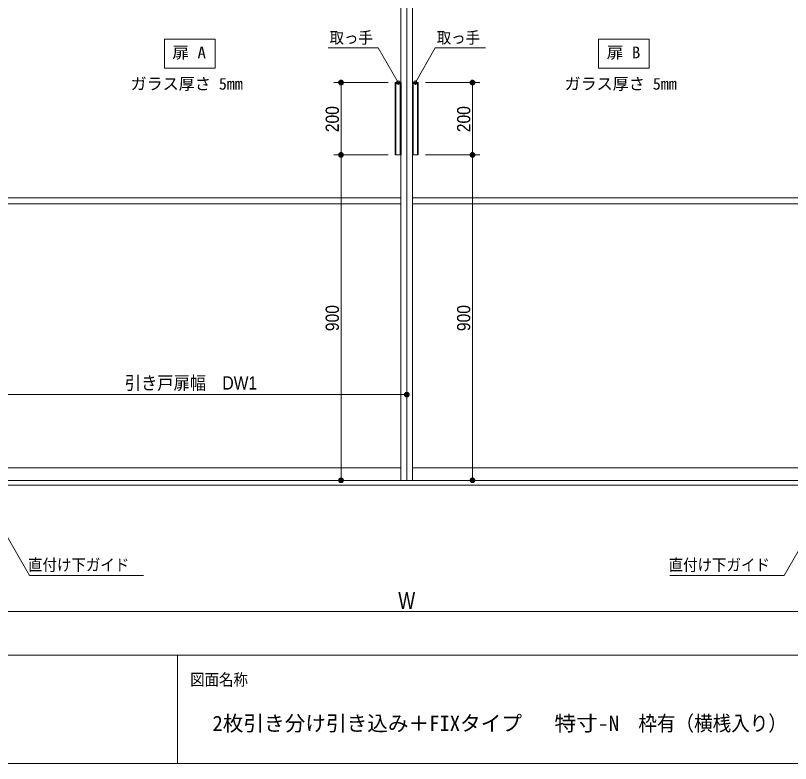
# Model space of a CAD drawing. Units: millimetres, scale not verified. Extents: x -6062 to 6062, y -3045 to 3045.
# Drawn here: x -4385 to -2242, y -2770 to -702 of the extents above; entities that cross this region are included whole.
import ezdxf
from ezdxf.enums import TextEntityAlignment as Align

# ---------------------------------------------------------------- set-up
doc = ezdxf.new("R2010")
doc.units = ezdxf.units.MM
doc.header["$LTSCALE"] = 20
for name, color, linetype, lineweight in [('0-0_2寸法-1', 7, 'Continuous', 9), ('0-1_0', 7, 'Continuous', 9), ('0-3_2寸法-3', 7, 'Continuous', 9), ('0-4_3一般', 7, 'Continuous', 9), ('0-5_1図面枠', 7, 'Continuous', 9)]:
    doc.layers.add(name, color=color, linetype=linetype, lineweight=lineweight)
doc.styles.add('ＭＳ ゴシック', font='')
doc.styles.add('ＭＳ Ｐゴシック', font='')
doc.styles.get('ＭＳ ゴシック').set_extended_font_data('MS Gothic')
doc.styles.get('ＭＳ Ｐゴシック').set_extended_font_data('MS PGothic')

# ---------------------------------------------------------------- blocks, each defined once
blk = doc.blocks.new('_Dot')
at = {"layer": '0-1_0'}
for p, q in [((-10, 0), (-20, 0)), ((9.78, 2), (-9.78, 2)), ((7.99, 6), (-7.99, 6)), ((9.16, -3.98), (-9.16, -3.98)), ((6, -7.98), (-6, -7.98))]:
    blk.add_line(p, q, dxfattribs=at)
for points in [[(10, 0), (9.92, 1.25), (9.69, 2.49), (9.3, 3.68), (8.76, 4.82), (8.09, 5.88), (7.29, 6.85), (6.37, 7.71), (5.36, 8.44), (4.26, 9.05), (3.09, 9.51), (1.87, 9.82), (0.63, 9.98), (-0.63, 9.98), (-1.87, 9.82), (-3.09, 9.51), (-4.26, 9.05), (-5.36, 8.44), (-6.37, 7.71), (-7.29, 6.85), (-8.09, 5.88), (-8.76, 4.82), (-9.3, 3.68), (-9.69, 2.49), (-9.92, 1.25), (-10, 0), (0, 0)], [(-10, 0), (-9.92, -1.25), (-9.69, -2.49), (-9.3, -3.68), (-8.76, -4.82), (-8.09, -5.88), (-7.29, -6.85), (-6.37, -7.71), (-5.36, -8.44), (-4.26, -9.05), (-3.09, -9.51), (-1.87, -9.82), (-0.63, -9.98), (0.63, -9.98), (1.87, -9.82), (3.09, -9.51), (4.26, -9.05), (5.36, -8.44), (6.37, -7.71), (7.29, -6.85), (8.09, -5.88), (8.76, -4.82), (9.3, -3.68), (9.69, -2.49), (9.92, -1.25), (10, 0), (0, 0)]]:
    blk.add_lwpolyline(points, close=True, dxfattribs=at)
blk = doc.blocks.new('グループ-61')
at = {"layer": '0-4_3一般'}
blk.add_line((-79696.5, -40000), (19223.5, -40000), dxfattribs=at)
blk = doc.blocks.new('グループ-62')
at = {"layer": '0-4_3一般'}
for p, q in [((-30640, 6100), (-30640, -39740)), ((-30320, 6100), (-30320, -39740)), ((-30320, -39740), (-30320, 6100)), ((-30000, -39740), (-30000, 6100)), ((-30958, -17740), (-30638, -17740)), ((-30958, -17740), (-30958, -21740)), ((-30918, -21740), (-30918, -17740)), ((-30678, -21740), (-30678, -17740)), ((-30638, -21740), (-30638, -17740)), ((-30002, -17740), (-30002, -21740)), ((-30002, -17740), (-29682, -17740)), ((-29962, -17740), (-29962, -21740)), ((-29722, -17740), (-29722, -21740)), ((-29682, -21740), (-29682, -17740)), ((-30958, -21740), (-30638, -21740)), ((-30002, -21740), (-29682, -21740)), ((-30640, -24120), (-54000, -24120)), ((-6960, -24120), (-30000, -24120)), ((-30640, -24440), (-54000, -24440)), ((-6960, -24440), (-30000, -24440)), ((-54000, -39040), (-30640, -39040)), ((-30000, -39040), (-6640, -39040)), ((-30320, -39740), (-54320, -39740)), ((-6320, -39740), (-30320, -39740))]:
    blk.add_line(p, q, dxfattribs=at)
blk = doc.blocks.new('グループ-63')
at = {"layer": '0-4_3一般'}
for name in ['グループ-61', 'グループ-62']:
    blk.add_blockref(name, (0, 0), dxfattribs=at)
blk = doc.blocks.new('グループ-74')
at = {"layer": '0-5_1図面枠'}
for p, q in [((-80000, -49400), (80000, -49400)), ((-43000, -49400), (-43000, -55400))]:
    blk.add_line(p, q, dxfattribs=at)
blk.add_lwpolyline([(-80000, 55400), (80000, 55400), (80000, -55400), (-80000, -55400)], close=True, dxfattribs=at)
blk = doc.blocks.new('図面枠')
at = {"layer": '0-5_1図面枠'}
blk.add_blockref('グループ-74', (0, 0), dxfattribs=at)
at = {"layer": '0-5_1図面枠', "style": 'ＭＳ ゴシック', "width": 0.9}
blk.add_text('図面名称', height=650.9, dxfattribs=at).set_placement((-42300.1, -51283.9), align=Align.BOTTOM_LEFT)

msp = doc.modelspace()

# ---------------------------------------------------------------- linework, layer by layer
at = {"layer": '0-0_2寸法-1'}
for p, q in [((-3355.2, -887), (-3505.2, -887)), ((-3485.2, -1074.29), (-3485.2, -899.71)), ((-3251.8, -887), (-3101.8, -887)), ((-3121.8, -1074.29), (-3121.8, -899.71)), ((-3355.4, -1087), (-3505.2, -1087)), ((-3355.4, -1087), (-3505.2, -1087)), ((-3251.6, -1087), (-3101.8, -1087)), ((-3251.6, -1087), (-3101.8, -1087)), ((-3485.2, -1099.71), (-3485.2, -1974.29)), ((-3121.8, -1099.71), (-3121.8, -1974.29)), ((-3303.5, -1730), (-3303.3, -1730)), ((-4490.79, -1750), (-3316.21, -1750)), ((-3355.2, -1987), (-3505.2, -1987)), ((-3251.8, -1987), (-3101.8, -1987)), ((-5681.79, -2350), (-925.21, -2350))]:
    msp.add_line(p, q, dxfattribs=at)
at = {"layer": '0-3_2寸法-3'}
for p, q in [((-3322.31, -886.01), (-3332.09, -886.01)), ((-3323.2, -890.01), (-3331.2, -890.01)), ((-3327.03, -882.01), (-3327.37, -882.01)), ((-3327.03, -882.01), (-3327.37, -882.01)), ((-3274.91, -886.01), (-3284.69, -886.01)), ((-3275.8, -890.01), (-3283.8, -890.01)), ((-3279.63, -882.01), (-3279.97, -882.01)), ((-3279.63, -882.01), (-3279.97, -882.01))]:
    msp.add_line(p, q, dxfattribs=at)
for points in [[(-3973.5, -767), (-3833.5, -767), (-3833.5, -847), (-3973.5, -847)], [(-2773.5, -767), (-2633.5, -767), (-2633.5, -847), (-2773.5, -847)]]:
    msp.add_lwpolyline(points, close=True, dxfattribs=at)
for points in [[(-3327.2, -887), (-3382.44, -791.33), (-3520.96, -791.33)], [(-3279.8, -887), (-3224.56, -791.33), (-3086.04, -791.33)], [(-4495.5, -1993.1), (-4347.18, -2250), (-4031.17, -2250)], [(-2111.5, -1993.1), (-2259.82, -2250), (-2575.83, -2250)]]:
    msp.add_lwpolyline(points, dxfattribs=at)
for centre in [(-3327.2, -887), (-3327.2, -887), (-3279.8, -887), (-3279.8, -887)]:
    msp.add_circle(centre, 5.01, dxfattribs=at)

# ---------------------------------------------------------------- block references
at = {"layer": '0-0_2寸法-1', "xscale": 0.6356201, "yscale": 0.6356201}
for p, rotation in [((-3485.2, -887), 90), ((-3121.8, -887), 90), ((-3485.2, -1087), 270), ((-3485.2, -1087), 90), ((-3121.8, -1087), 270), ((-3121.8, -1087), 90), ((-3485.2, -1987), 270), ((-3121.8, -1987), 270)]:
    msp.add_blockref('_Dot', p, dxfattribs=dict(at, rotation=rotation))
msp.add_blockref('_Dot', (-3303.5, -1750), dxfattribs=at)
at = {"layer": '0-4_3一般', "xscale": 0.05, "yscale": 0.05}
msp.add_blockref('グループ-63', (-1787.5, 0), dxfattribs=at)
at = {"layer": '0-5_1図面枠', "xscale": 0.05, "yscale": 0.05}
msp.add_blockref('図面枠', (-1787.5, 0), dxfattribs=at)

# ---------------------------------------------------------------- texts
at = {"layer": '0-0_2寸法-1', "style": 'ＭＳ Ｐゴシック', "width": 0.9}
for s, p in [('200', (-3480.24, -1024.28)), ('200', (-3116.84, -1024.28)), ('900', (-3480.24, -1574.38)), ('900', (-3116.84, -1574.38))]:
    msp.add_text(s, height=36.66, rotation=90, dxfattribs=at).set_placement(p, align=Align.BOTTOM_LEFT)
at = {"layer": '0-0_2寸法-1', "style": 'ＭＳ Ｐゴシック'}
for s, height, width, p in [('引き戸扉幅\u3000DW1', 36.69, 0.9, (-4083.52, -1747.07)), ('W', 47.21, 0.8, (-3326.96, -2357.07))]:
    msp.add_text(s, height=height, dxfattribs=dict(at, width=width)).set_placement(p, align=Align.BOTTOM_LEFT)
at = {"layer": '0-3_2寸法-3', "style": 'ＭＳ ゴシック'}
for s, width, p in [('取っ手', 0.9, (-3517.1, -788.94)), ('取っ手', 0.9, (-3220.71, -788.94)), ('扉 A', 1.05, (-3952.01, -829.87)), ('扉 B', 1.05, (-2750.86, -829.87)), ('直付け下ガイド', 0.9, (-4350.63, -2246.83)), ('直付け下ガイド', 0.9, (-2579.28, -2246.83))]:
    msp.add_text(s, height=32.55, dxfattribs=dict(at, width=width)).set_placement(p, align=Align.BOTTOM_LEFT)
for p in [(-4067.29, -916.45), (-2867.29, -916.45)]:
    msp.add_text('ガラス厚さ 5mm', height=32.55, dxfattribs=at).set_placement(p, align=Align.BOTTOM_LEFT)
at = {"layer": '0-5_1図面枠', "style": 'ＭＳ ゴシック'}
msp.add_text('2枚引き分け引き込み＋FIXタイプ', height=41.84, dxfattribs=at).set_placement((-3840.72, -2692.37), align=Align.BOTTOM_LEFT)
for s, width, p in [('\u3000特寸-N', 1.05, (-2955.16, -2692.37)), ('\u3000枠有（横桟入り）', 0.9, (-2714.57, -2692.37))]:
    msp.add_text(s, height=41.84, dxfattribs=dict(at, width=width)).set_placement(p, align=Align.BOTTOM_LEFT)

doc.saveas('drawing.dxf')
